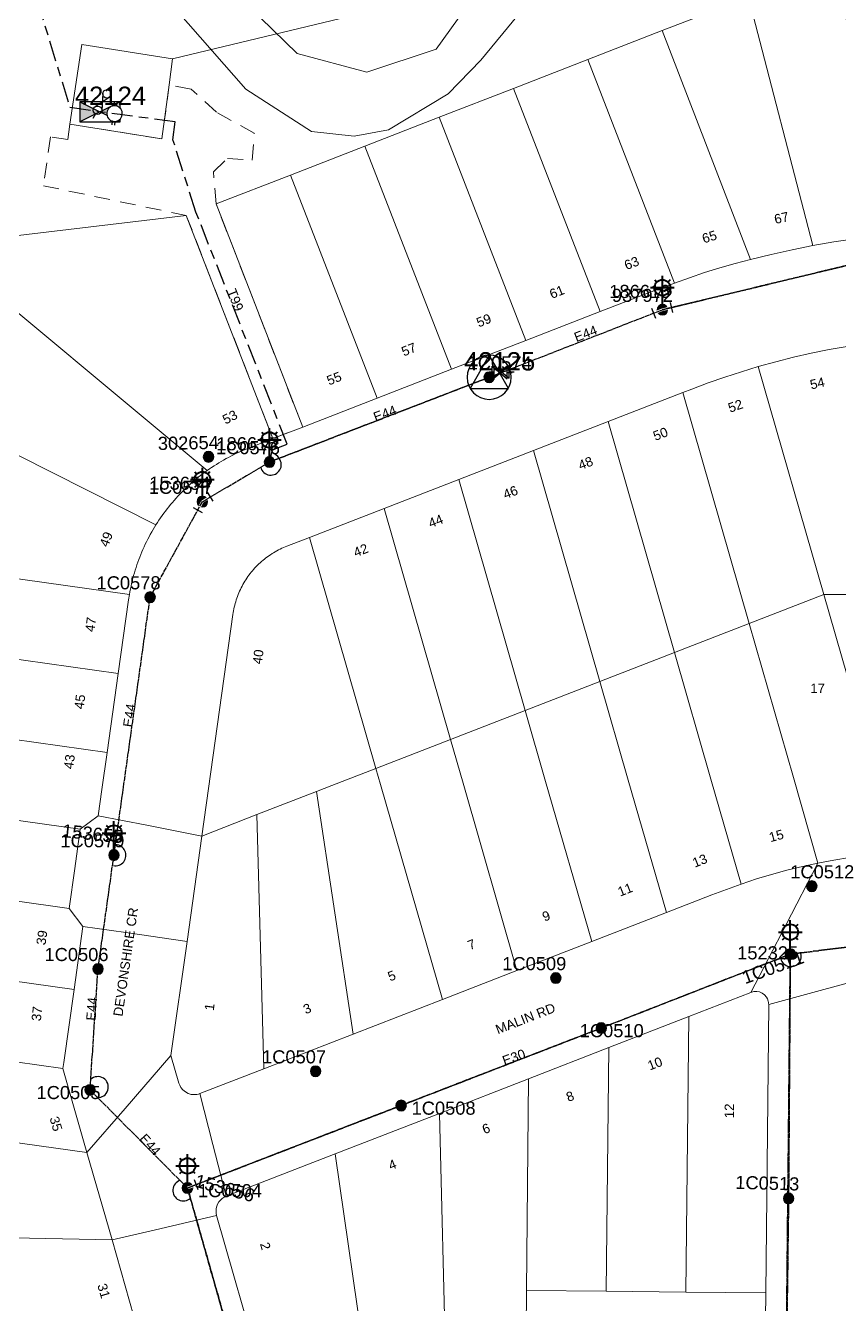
# Model space of a CAD drawing. Header units: metres. Extents: x 299834 to 302538, y 6172833 to 6174390.
# Drawn here: x 300462.5 to 300618, y 6173399.9 to 6173644.1 of the extents above; entities that cross this region are included whole.
import ezdxf
from ezdxf.enums import TextEntityAlignment as Align

# ---------------------------------------------------------------- set-up
doc = ezdxf.new("R2010")
doc.units = ezdxf.units.M
for name, pattern in [('Cable Exist OH', [1, 1, 0]), ('Cable Exist UG', [8.2, 4, -1.2, 1.8, -1.2]), ('Dash', [5, 3, -2])]:
    doc.linetypes.add(name, pattern=pattern)
doc.layers.get('0').update_dxf_attribs({"color": 6})
for name, color, linetype, lineweight in [('Cadastre Buildings_SP_EXT', 9, 'Continuous', 5), ('Cadastre Easements_SP_EXT', 9, 'Continuous', 5), ('Cadastre Land Parcels_SP_EXT', 9, 'Continuous', 5), ('Cadastre Roads_SP_EXT', 9, 'Continuous', 5)]:
    doc.layers.add(name, color=color, linetype=linetype, lineweight=lineweight)
for name, color, linetype in [('Equip_LV_EXT', 7, 'Continuous'), ('Equip_SP_SL_EXT', 7, 'Continuous'), ('Mains_HV_EXT', 7, 'Continuous'), ('Mains_LV_EXT', 7, 'Continuous'), ('Mains_SL_EXT', 7, 'Continuous'), ('Sub_SP_EXT', 7, 'Continuous'), ('Sub_SP_TR_HV_LV_EXT', 7, 'Continuous'), ('SupportsOH_SP_TR_HV_LV_SL_EXT', 7, 'Continuous')]:
    doc.layers.add(name, color=color, linetype=linetype)
doc.styles.add('iecARIAL', font='arial.ttf', dxfattribs={"height": 2})
doc.styles.add('POLE_LABEL', font='arial.ttf')
doc.styles.get("Standard").update_dxf_attribs({"font": 'arial.ttf'})

# ---------------------------------------------------------------- blocks, each defined once
blk = doc.blocks.new('SUB_POLE_EXT')
blk.add_wipeout([(0, 4.22), (0.42, 4.2), (0.83, 4.14), (1.21, 4.05), (1.62, 3.9), (1.99, 3.72), (2.35, 3.51), (2.68, 3.26), (2.99, 2.99), (3.28, 2.66), (3.52, 2.34), (3.76, 1.92), (3.9, 1.62), (4.04, 1.23), (4.18, 0.63), (4.22, 0), (4.18, -0.61), (4.06, -1.15), (3.9, -1.62), (3.58, -2.24), (3.22, -2.73), (2.97, -3.01), (2.68, -3.26), (2.36, -3.5), (2, -3.72), (1.64, -3.89), (1.25, -4.03), (0.82, -4.14), (0.42, -4.2), (0, -4.22), (-0.41, -4.2), (-0.8, -4.15), (-1.21, -4.05), (-1.62, -3.9), (-1.99, -3.73), (-2.35, -3.51), (-2.68, -3.26), (-2.96, -3.02), (-3.23, -2.72), (-3.51, -2.35), (-3.71, -2.01), (-3.91, -1.6), (-4.05, -1.21), (-4.16, -0.76), (-4.22, -0.14), (-4.21, 0.39), (-4.14, 0.83), (-4.03, 1.27), (-3.9, 1.63), (-3.71, 2.02), (-3.5, 2.37), (-3.28, 2.67), (-2.99, 2.99), (-2.68, 3.27), (-2.33, 3.52), (-1.98, 3.73), (-1.63, 3.9), (-1.2, 4.05), (-0.78, 4.15), (-0.4, 4.21)])
blk.add_line((2.16, 0.48), (2.16, 0.48, 0))
blk.add_lwpolyline([(-4.22, 0, 1), (4.22, 0, 1)], format="xyb", close=True)
blk.add_lwpolyline([(2.14, 0.52), (0, 4.22), (-3.66, -2.11), (3.66, -2.11)], close=True)
for tag, height, flags, p in [('ASSET_NUM', 3.5, 8, (2, 2)), ('STREET_CODE', 0.2, 9, (1.5, 0)), ('CONSTRUCTED_VOLTAGE', 0.2, 9, (1.5, -0.2)), ('OPERATING_VOLTAGE', 0.2, 9, (1.5, -0.6)), ('OPERATED_BY', 0.2, 9, (1.5, -0.8)), ('ORIENTATION', 0.2, 9, (1.5, -1.2)), ('OWNED_BY', 0.2, 9, (1.5, -1.4)), ('SECONDARY_VOLTAGE', 0.2, 9, (1.5, -1.6)), ('STATE', 0.2, 9, (1.5, -1.8)), ('SUBSTATION_TYPE', 0.2, 9, (1.5, -2)), ('NO_PHASES', 0.2, 9, (1.5, -0.4)), ('MAINTAINED_BY', 0.2, 9, (1.5, -1)), ('USAGE', 0.2, 9, (1.5, -2.2)), ('LEGEND', 0.2, 9, (1.5, -2.4)), ('STREETNAME', 0.2, 9, (1.5, -2.8)), ('SUBURB', 0.2, 9, (1.5, -3)), ('Z', 0.2, 1, (1.5, -3.4)), ('LOCATION', 0.2, 9, (1.5, -2.6)), ('NOTES', 0.2, 9, (1.5, -3.2))]:
    blk.add_attdef(tag, text='', height=height, dxfattribs=dict(flags=flags)).set_placement(p, align=Align.MIDDLE_LEFT)
blk = doc.blocks.new('SUB_PADMOUNT_EXT')
for points in [[(0, 0), (-3.84, 1.92), (-3.84, -1.92)], [(0, 0), (3.84, 1.92), (3.84, -1.92)]]:
    blk.add_hatch(color=256).paths.add_polyline_path(points)
for p, q in [((3.84, 1.92), (-3.84, -1.92)), ((-3.84, 1.92), (3.84, -1.92))]:
    blk.add_line(p, q)
blk.add_lwpolyline([(-3.84, -1.92), (3.84, -1.92), (3.84, 1.92), (-3.84, 1.92)], close=True)
for tag, height, flags, p in [('ASSET_NUM', 3.5, 8, (2, 2)), ('STREET_CODE', 0.2, 9, (1.5, 0)), ('CONSTRUCTED_VOLTAGE', 0.2, 9, (1.5, -0.2)), ('OPERATING_VOLTAGE', 0.2, 9, (1.5, -0.6)), ('ORIENTATION', 0.2, 9, (1.5, -0.8)), ('OWNED_BY', 0.2, 9, (1.5, -1)), ('OPERATED_BY', 0.2, 9, (1.5, -1.2)), ('SECONDARY_VOLTAGE', 0.2, 9, (1.5, -1.6)), ('STATE', 0.2, 9, (1.5, -1.8)), ('SUBSTATION_TYPE', 0.2, 9, (1.5, -2.2)), ('NO_PHASES', 0.2, 9, (1.5, -0.4)), ('MAINTAINED_BY', 0.2, 9, (1.5, -1.4)), ('PARENT', 0.2, 9, (1.5, -2)), ('USAGE', 0.2, 9, (1.5, -2.4)), ('STREETNAME', 0.2, 9, (1.5, -3)), ('SUBURB', 0.2, 9, (1.5, -3.2)), ('Z', 0.2, 1, (1.5, -3.6)), ('LEGEND', 0.2, 9, (1.5, -2.6)), ('LOCATION', 0.2, 9, (1.5, -2.8)), ('NOTES', 0.2, 9, (1.5, -3.4))]:
    blk.add_attdef(tag, text='', height=height, dxfattribs=dict(flags=flags)).set_placement(p, align=Align.MIDDLE_LEFT)
blk = doc.blocks.new('LV_OH_LINKS_DISTFUSE_EXT')
for p, q in [((0, 0), (0.96, 0)), ((3.84, 0), (4.8, 0))]:
    blk.add_line(p, q)
blk.add_lwpolyline([(3.84, -1.2), (3.84, 1.2), (0.96, -1.2), (0.96, 1.2)], close=True)
at = {"flags": 9}
for tag, p in [('ACTUAL_STATUS', (0, 0)), ('CONSTRUCTED_VOLTAGE', (0, -0.2)), ('OPERATING_VOLTAGE', (0, -0.6)), ('ORIENTATION', (0, -0.8)), ('OWNED_BY', (0, -1)), ('STATE', (0, -1.2)), ('SWITCH_TYPE', (0, -1.4)), ('NO_PHASES', (0, -0.4)), ('USAGE', (0, -1.6)), ('NOTES', (0, -1.8))]:
    blk.add_attdef(tag, text='', height=0.2, dxfattribs=at).set_placement(p, align=Align.MIDDLE_LEFT)
at = {"flags": 1}
blk.add_attdef('Z', (0, 0), '', height=0.2, dxfattribs=at)
blk = doc.blocks.new('SL_LANTERN_EXT')
at = {"lineweight": 40}
for p, q in [((-1.46, 5.68), (-1.06, 5.28)), ((0, 1.97), (0, 6.47)), ((1.46, 5.68), (1.06, 5.28)), ((-2.25, 4.22), (2.25, 4.22)), ((-1.46, 2.76), (-1.06, 3.16)), ((0, 0), (0, 2.72)), ((1.46, 2.76), (1.06, 3.16))]:
    blk.add_line(p, q, dxfattribs=at)
blk.add_circle((0, 4.22), 1.5, dxfattribs=at)
at = {"style": 'iecARIAL', "flags": 8}
blk.add_attdef('ASSET_NUM', (1.5, 1.5), '', height=2.5, dxfattribs=at)
for tag, p, height, flags in [('OPERATING_VOLTAGE', (0.98, -1.65), 0.2, 9), ('ORIENTATION', (0.98, -1.85), 0.2, 9), ('OWNED_BY', (0.98, -2.05), 0.2, 9), ('STATE', (0.98, -2.25), 0.2, 9), ('CONSTRUCTED_VOLTAGE', (0.98, -0.65), 0.2, 9), ('CONTROL_TYPE', (0.98, -0.85), 0.2, 9), ('LANTERN_PURPOSE', (0.98, -1.05), 0.2, 9), ('LANTERN_TYPE', (0.98, -1.25), 0.2, 9), ('NO_PHASES', (0.98, -1.45), 0.2, 9), ('USAGE', (0.98, -2.45), 0.2, 9), ('LNUMBER', (2.18, -3.25), 2.5, 8), ('CEXIST', (0.98, -2.65), 0.2, 9), ('CNEW', (0.98, -2.85), 0.2, 9), ('CNUMBER', (0.98, -3.05), 0.2, 9), ('CREMOVE', (0.98, -3.25), 0.2, 9), ('CREPLACE', (0.98, -3.45), 0.2, 9), ('LKINGHEIGHT', (0.98, -3.65), 0.2, 9), ('LBRACKET', (0.98, -3.85), 0.2, 9), ('LBRACKETVOCAB', (0.98, -4.05), 0.2, 9), ('LCATEGORY', (0.98, -4.25), 0.2, 9), ('LCHARGE1', (0.98, -4.45), 0.2, 9), ('LCHARGE1PERCENT', (0.98, -4.65), 0.2, 9), ('LCHARGE2', (0.98, -4.85), 0.2, 9), ('LCHARGE2PERCENT', (0.98, -5.05), 0.2, 9), ('LCHARGE3', (0.98, -5.25), 0.2, 9), ('LCHARGE3PERCENT', (0.98, -5.45), 0.2, 9), ('LEXIST', (0.98, -5.65), 0.2, 9), ('LLAMP', (0.98, -5.85), 0.2, 9), ('LLAMPVOCAB', (0.98, -6.05), 0.2, 9), ('LMAST', (0.98, -6.25), 0.2, 9), ('LMASTVOCAB', (0.98, -6.45), 0.2, 9), ('LNEW', (0.98, -6.65), 0.2, 9), ('LANTNUMBER', (0.98, -6.85), 0.2, 9), ('LOUTREACH', (0.98, -7.25), 0.2, 9), ('LOUTREACHVOCAB', (0.98, -7.45), 0.2, 9), ('STREETNAME', (0.98, -9.25), 0.2, 9), ('SUBURB', (0.98, -9.45), 0.2, 1), ('LRATECODE', (0.98, -7.65), 0.2, 9), ('LREMOVE', (0.98, -7.85), 0.2, 9), ('LREPLACE', (0.98, -8.05), 0.2, 9), ('LTYPE', (0.98, -8.25), 0.2, 9), ('LTYPEVOCAB', (0.98, -8.45), 0.2, 9), ('LEGEND', (0.98, -8.65), 0.2, 9), ('LOCATION', (0.98, -8.85), 0.2, 9), ('NOTES', (0.98, -9.05), 0.2, 9)]:
    blk.add_attdef(tag, p, '', height=height, dxfattribs=dict(flags=flags))
blk = doc.blocks.new('POLE_EXT')
blk.add_hatch(color=256).paths.add_polyline_path([(-1, 0, 1), (1, 0, 1)])
blk.add_lwpolyline([(-1, 0, 1), (1, 0, 1)], format="xyb", close=True)
for tag, height, flags, p in [('pNumber', 2.5, 8, (-17.84, 2.07)), ('OWNED_BY', 0.2, 9, (1.35, -0.4)), ('SPECIAL_USE', 0.2, 9, (1.35, -0.8)), ('STATE', 0.2, 9, (1.35, -1)), ('cLV', 0.2, 9, (1.35, -1.4)), ('hDepth', 0.2, 9, (1.35, -1.6)), ('hDia', 0.2, 9, (1.35, -1.8)), ('cHV', 0.2, 9, (1.35, -2)), ('PARENT', 0.2, 9, (1.35, -0.6)), ('USAGE', 0.2, 9, (1.35, -1.2)), ('LBRACKET', 0.2, 9, (1.35, -2.2)), ('LExisting', 0.2, 9, (1.35, -2.4)), ('cLinedev', 0.2, 9, (1.35, -3.4)), ('pExisting', 0.2, 9, (1.35, -3.8)), ('pFooting', 0.2, 9, (1.35, -4.4)), ('pNew', 0.2, 9, (1.35, -4.6)), ('LANTNUMBER', 0.2, 9, (1.35, -2.6)), ('LOther', 0.2, 9, (1.35, -2.8)), ('LRemove', 0.2, 9, (1.35, -3)), ('LEGEND', 0.2, 9, (1.35, -3.2)), ('LOCATION', 0.2, 9, (1.35, -3.6)), ('PFNUMBER', 0.2, 9, (1.35, -4)), ('NEWPFNUMBER', 0.2, 9, (1.35, -4.2)), ('pRelocate', 0.2, 9, (1.35, -5)), ('pRemove', 0.2, 9, (1.35, -5.2)), ('pReplace', 0.2, 9, (1.35, -5.4)), ('pStay', 0.2, 9, (1.35, -5.6)), ('pType', 0.2, 9, (1.35, -5.8)), ('cspan', 0.2, 9, (1.35, -6)), ('STREETNAME', 0.2, 9, (1.35, -6.2)), ('SUBURB', 0.2, 9, (1.35, -6.4)), ('OPERATED_BY', 0.2, 9, (1.36, -7.01)), ('NOTES', 0.2, 9, (1.35, -6.6)), ('MAINTAINED_BY', 0.2, 9, (1.36, -6.81))]:
    blk.add_attdef(tag, text='', height=height, dxfattribs=dict(flags=flags)).set_placement(p, align=Align.MIDDLE_LEFT)
at = {"style": 'POLE_LABEL'}
for tag, height, flags, p in [('ASSET_NUM', 2.5, 8, (2, 2)), ('STRUCTURE_PLANT_NUMBER', 0.2, 9, (1.35, 0.03)), ('STREET_CODE', 0.2, 9, (1.35, -0.2))]:
    blk.add_attdef(tag, text='', height=height, dxfattribs=dict(at, flags=flags)).set_placement(p, align=Align.MIDDLE_LEFT)
at = {"flags": 1}
blk.add_attdef('Z', (1.35, -7.33), '', height=0.2, dxfattribs=at)
blk = doc.blocks.new('LV_UG_LINKS_OPEN_EXT')
for p, q in [((-0.25, 1.47), (-0.25, 2.22)), ((0.25, 1.47), (0.25, 2.22)), ((-0.25, -1.47), (-0.25, -2.22)), ((0.25, -1.47), (0.25, -2.22))]:
    blk.add_line(p, q)
at = {"flags": 9}
for tag, p in [('ACTUAL_STATUS', (0, 0)), ('CONSTRUCTED_VOLTAGE', (0, -0.2)), ('OPERATING_VOLTAGE', (0, -0.6)), ('ORIENTATION', (0, -0.8)), ('STATE', (0, -1)), ('SWITCH_TYPE', (0, -1.2)), ('NO_PHASES', (0, -0.4)), ('USAGE', (0, -1.4)), ('NOTES', (0, -1.6))]:
    blk.add_attdef(tag, text='', height=0.2, dxfattribs=at).set_placement(p, align=Align.MIDDLE_LEFT)
at = {"flags": 1}
blk.add_attdef('Z', (0, 0), '', height=0.2, dxfattribs=at)
blk.add_wipeout([(-0.25, 1.47), (-0.43, 1.43), (-0.61, 1.36), (-0.77, 1.28), (-0.93, 1.17), (-1.07, 1.05), (-1.19, 0.9), (-1.29, 0.75), (-1.38, 0.58), (-1.44, 0.4), (-1.48, 0.22), (-1.49, 0.03), (-1.49, -0.16), (-1.45, -0.34), (-1.4, -0.52), (-1.32, -0.69), (-1.23, -0.85), (-1.11, -1), (-0.98, -1.13), (-0.83, -1.24), (-0.66, -1.34), (-0.49, -1.41), (-0.31, -1.46), (-0.13, -1.49), (0.06, -1.49), (0.25, -1.47), (0.43, -1.43), (0.61, -1.36), (0.77, -1.28), (0.93, -1.17), (1.07, -1.05), (1.19, -0.9), (1.29, -0.75), (1.38, -0.58), (1.44, -0.4), (1.48, -0.22), (1.49, -0.03), (1.49, 0.16), (1.45, 0.34), (1.4, 0.52), (1.32, 0.69), (1.23, 0.85), (1.11, 1), (0.98, 1.13), (0.83, 1.24), (0.66, 1.34), (0.49, 1.41), (0.31, 1.46), (0.13, 1.49), (-0.06, 1.49)])
blk.add_lwpolyline([(0, -1.49, 1), (0, 1.49, 1)], format="xyb", close=True)
blk = doc.blocks.new('LV_UG_DFUSE_CLOSED_EXT')
for points in [[(1, 0), (0, 0)], [(5.04, 0.73), (2.16, -0.72)], [(5.05, -0.71), (2.16, 0.72)], [(6.2, 0.01), (7.2, 0.01)]]:
    blk.add_lwpolyline(points)
for centre in [(1.8, 0), (5.4, 0.01)]:
    blk.add_circle(centre, 0.8)
at = {"flags": 9}
for tag, p in [('ACTUAL_STATUS', (0, 0)), ('CONSTRUCTED_VOLTAGE', (0, -0.2)), ('OPERATING_VOLTAGE', (0, -0.6)), ('ORIENTATION', (0, -0.8)), ('STATE', (0, -1)), ('SWITCH_TYPE', (0, -1.2)), ('NO_PHASES', (0, -0.4)), ('USAGE', (0, -1.4)), ('NOTES', (0, -1.6))]:
    blk.add_attdef(tag, text='', height=0.2, dxfattribs=at).set_placement(p, align=Align.MIDDLE_LEFT)
at = {"flags": 1}
blk.add_attdef('Z', (0, 0), '', height=0.2, dxfattribs=at)
blk = doc.blocks.new('End Shackle_EXT')
at = {"flags": 9}
blk.add_attdef('NOTES', text='', height=0.2, dxfattribs=at).set_placement((0, -1.6), align=Align.MIDDLE_LEFT)
blk.add_wipeout([(0, 0.25), (1.81, 0.25), (1.82, -0.25), (0, -0.25)])
blk.add_line((1.81, -1), (1.81, 1))
at = {"flags": 1}
blk.add_attdef('Z', (0, 0), '', height=0.2, dxfattribs=at)
at = {"flags": 9}
for tag, p in [('CONNECTOR_TYPE', (0, 0)), ('CONSTRUCTED_VOLTAGE', (0, -0.2)), ('OPERATING_VOLTAGE', (0, -0.6)), ('ORIENTATION', (0, -0.8)), ('OWNED_BY', (0, -1)), ('STATE', (0, -1.2)), ('NO_PHASES', (0, -0.4)), ('USAGE', (0, -1.4))]:
    blk.add_attdef(tag, text='', height=0.2, dxfattribs=at).set_placement(p, align=Align.MIDDLE_LEFT)

msp = doc.modelspace()

# ---------------------------------------------------------------- linework, layer by layer
at = {"layer": 'Cadastre Buildings_SP_EXT', "linetype": 'Continuous'}
msp.add_lwpolyline([(300441.24, 6173571.99), (300487.39, 6173548.75), (300487.67, 6173549.2), (300487.67, 6173549.2), (300487.96, 6173549.64), (300488.26, 6173550.08), (300488.57, 6173550.52), (300488.88, 6173550.95), (300489.19, 6173551.37), (300489.52, 6173551.8), (300489.84, 6173552.21), (300490.18, 6173552.62), (300490.52, 6173553.03), (300490.87, 6173553.43), (300491.22, 6173553.83), (300491.58, 6173554.22), (300491.94, 6173554.6), (300492.31, 6173554.99), (300492.69, 6173555.36), (300493.07, 6173555.73), (300493.45, 6173556.1), (300493.84, 6173556.45), (300494.24, 6173556.81), (300494.64, 6173557.15), (300495.05, 6173557.5), (300495.46, 6173557.83), (300495.87, 6173558.16), (300496.3, 6173558.48), (300496.72, 6173558.8), (300497.15, 6173559.11), (300445.48, 6173602.17)], dxfattribs=at)
msp.add_lwpolyline([(300474.21, 6173428.86), (300422.19, 6173436.17), (300418.83, 6173413.41), (300478.99, 6173412.23), (300474.21, 6173428.86)], close=True, dxfattribs=at)
at = {"layer": 'Cadastre Land Parcels_SP_EXT', "linetype": 'Continuous'}
for points in [[(300648.67, 6173675.74), (300490.57, 6173637.77), (300489.91, 6173632.77), (300488.54, 6173622.47), (300470.96, 6173625.29), (300473.23, 6173640.5), (300490.57, 6173637.77), (300648.67, 6173675.74)], [(300648.67, 6173675.74), (300490.57, 6173637.77), (300489.91, 6173632.77), (300488.54, 6173622.47), (300470.96, 6173625.29), (300473.23, 6173640.5), (300490.57, 6173637.77), (300648.67, 6173675.74)], [(300502.67, 6173650.23), (300514.39, 6173638.77), (300527.65, 6173635.23), (300540.95, 6173639.59), (300549.42, 6173651.44)], [(300502.67, 6173650.23), (300514.39, 6173638.77), (300527.65, 6173635.23), (300540.95, 6173639.59), (300549.42, 6173651.44)], [(300559.65, 6173649.9), (300549.48, 6173637.51), (300543.19, 6173631.09), (300531.82, 6173624.17), (300525.24, 6173622.95), (300517.11, 6173623.9), (300504.56, 6173631.97), (300489.43, 6173649.3)], [(300559.65, 6173649.9), (300549.48, 6173637.51), (300543.19, 6173631.09), (300531.82, 6173624.17), (300525.24, 6173622.95), (300517.11, 6173623.9), (300504.56, 6173631.97), (300489.43, 6173649.3)], [(300437, 6173541.82), (300482.32, 6173535.45), (300482.41, 6173535.97), (300482.41, 6173535.97), (300482.51, 6173536.5), (300482.62, 6173537.02), (300482.73, 6173537.53), (300482.86, 6173538.05), (300482.99, 6173538.56), (300483.12, 6173539.08), (300483.27, 6173539.59), (300483.42, 6173540.09), (300483.58, 6173540.6), (300483.75, 6173541.1), (300483.92, 6173541.6), (300484.1, 6173542.1), (300484.29, 6173542.6), (300484.49, 6173543.09), (300484.69, 6173543.58), (300484.9, 6173544.07), (300485.12, 6173544.55), (300485.34, 6173545.03), (300485.58, 6173545.51), (300485.81, 6173545.99), (300486.06, 6173546.46), (300486.31, 6173546.92), (300486.57, 6173547.39), (300486.84, 6173547.85), (300487.11, 6173548.3), (300487.39, 6173548.75), (300441.24, 6173571.99)]]:
    msp.add_lwpolyline(points, dxfattribs=at)
for points in [[(300616.91, 6173602.79), (300620.94, 6173603.39), (300624.96, 6173603.9), (300618.5, 6173651.12), (300600.59, 6173649.52), (300612.91, 6173602.09), (300616.91, 6173602.79)], [(300604.96, 6173600.39), (300608.92, 6173601.28), (300612.91, 6173602.09), (300600.59, 6173649.52), (300584.11, 6173643.13), (300601.01, 6173599.42), (300604.96, 6173600.39)], [(300589.3, 6173595.95), (300592.2, 6173596.92), (300595.12, 6173597.82), (300598.06, 6173598.65), (300601.01, 6173599.42), (300584.11, 6173643.13), (300569.91, 6173637.61), (300586.44, 6173594.92), (300589.3, 6173595.95)], [(300489.91, 6173632.77), (300490.57, 6173637.77), (300473.23, 6173640.5), (300470.96, 6173625.29), (300488.54, 6173622.47), (300489.91, 6173632.77)], [(300581.99, 6173593.27), (300586.44, 6173594.92), (300569.91, 6173637.61), (300555.7, 6173632.09), (300572.26, 6173589.48), (300581.99, 6173593.27)], [(300572.26, 6173589.48), (300555.7, 6173632.09), (300541.49, 6173626.58), (300558.05, 6173583.97), (300572.26, 6173589.48)], [(300543.84, 6173578.45), (300527.29, 6173621.06), (300513.08, 6173615.55), (300529.63, 6173572.93), (300543.84, 6173578.45)], [(300529.63, 6173572.93), (300513.08, 6173615.55), (300498.88, 6173610.03), (300515.43, 6173567.42), (300529.63, 6173572.93)], [(300497.59, 6173559.42), (300498.03, 6173559.72), (300498.48, 6173560.01), (300498.93, 6173560.3), (300499.38, 6173560.58), (300499.84, 6173560.86), (300500.31, 6173561.13), (300500.77, 6173561.39), (300501.24, 6173561.64), (300501.72, 6173561.89), (300502.2, 6173562.13), (300502.68, 6173562.36), (300503.16, 6173562.59), (300503.65, 6173562.8), (300504.14, 6173563.02), (300504.64, 6173563.22), (300505.13, 6173563.42), (300509.74, 6173565.21), (300493.19, 6173607.83), (300445.48, 6173602.17), (300497.15, 6173559.11), (300497.59, 6173559.42)], [(300619.45, 6173582.84), (300616.01, 6173582.22), (300612.6, 6173581.53), (300609.19, 6173580.76), (300605.82, 6173579.9), (300602.47, 6173578.98), (300614.98, 6173535.47), (300627.17, 6173535.46), (300619.45, 6173582.84)], [(300614.98, 6173535.47), (300602.47, 6173578.98), (300599.26, 6173578), (300596.08, 6173576.96), (300592.92, 6173575.85), (300589.79, 6173574.67), (300588.03, 6173574.04), (300600.72, 6173529.93), (300614.98, 6173535.47)], [(300600.72, 6173529.93), (300588.03, 6173574.04), (300573.77, 6173568.5), (300586.45, 6173524.39), (300600.72, 6173529.93)], [(300586.45, 6173524.39), (300573.77, 6173568.5), (300559.5, 6173562.96), (300572.19, 6173518.85), (300586.45, 6173524.39)], [(300572.19, 6173518.85), (300559.5, 6173562.96), (300545.23, 6173557.42), (300557.92, 6173513.32), (300572.19, 6173518.85)], [(300557.92, 6173513.32), (300545.23, 6173557.42), (300530.97, 6173551.88), (300543.66, 6173507.78), (300557.92, 6173513.32)], [(300543.66, 6173507.78), (300530.97, 6173551.88), (300516.7, 6173546.34), (300529.39, 6173502.24), (300543.66, 6173507.78)], [(300506.67, 6173493.41), (300518.03, 6173497.82), (300520.98, 6173498.97), (300529.39, 6173502.24), (300516.7, 6173546.34), (300512.42, 6173544.68), (300512.09, 6173544.55), (300511.77, 6173544.41), (300511.44, 6173544.27), (300511.12, 6173544.11), (300510.8, 6173543.95), (300510.49, 6173543.79), (300510.17, 6173543.61), (300509.87, 6173543.43), (300509.56, 6173543.25), (300509.27, 6173543.05), (300508.97, 6173542.85), (300508.68, 6173542.65), (300508.39, 6173542.43), (300508.11, 6173542.21), (300507.84, 6173541.99), (300507.57, 6173541.76), (300507.3, 6173541.52), (300507.04, 6173541.28), (300506.78, 6173541.03), (300506.53, 6173540.78), (300506.29, 6173540.52), (300506.05, 6173540.25), (300505.82, 6173539.98), (300505.59, 6173539.71), (300505.37, 6173539.43), (300505.15, 6173539.15), (300504.94, 6173538.86), (300504.74, 6173538.56), (300504.54, 6173538.27), (300504.35, 6173537.97), (300504.17, 6173537.66), (300504, 6173537.35), (300503.83, 6173537.04), (300503.66, 6173536.72), (300503.51, 6173536.4), (300503.36, 6173536.08), (300503.22, 6173535.75), (300503.08, 6173535.42), (300502.95, 6173535.09), (300502.83, 6173534.75), (300502.72, 6173534.41), (300502.62, 6173534.07), (300502.52, 6173533.73), (300502.43, 6173533.39), (300502.34, 6173533.04), (300502.27, 6173532.69), (300502.2, 6173532.34), (300502.14, 6173531.99), (300502.09, 6173531.64), (300496.15, 6173489.32), (300506.67, 6173493.41)], [(300482.15, 6173534.4), (300482.2, 6173534.75), (300482.26, 6173535.1), (300482.32, 6173535.45), (300437, 6173541.82), (300434.88, 6173526.72), (300480.18, 6173520.36), (300482.15, 6173534.4)], [(300616.88, 6173484.72), (300619.92, 6173485.23), (300622.97, 6173485.67), (300626.03, 6173486.06), (300629.11, 6173486.36), (300624.97, 6173500.73), (300614.98, 6173535.47), (300600.72, 6173529.93), (300609.17, 6173500.48), (300613.86, 6173484.14), (300616.88, 6173484.72)], [(300638.06, 6173501), (300630.22, 6173535.46), (300627.17, 6173535.46), (300614.98, 6173535.47), (300624.97, 6173500.73), (300629.11, 6173486.36), (300633.16, 6173486.6), (300637.22, 6173486.74), (300641.29, 6173486.8), (300638.06, 6173501)], [(300602.1, 6173481.12), (300605.01, 6173481.99), (300607.94, 6173482.79), (300610.89, 6173483.5), (300613.86, 6173484.14), (300609.17, 6173500.48), (300600.72, 6173529.93), (300586.45, 6173524.39), (300593.43, 6173500.17), (300599.2, 6173480.15), (300602.1, 6173481.12)], [(300480.18, 6173520.36), (300434.88, 6173526.72), (300432.76, 6173511.63), (300478.06, 6173505.27), (300480.18, 6173520.36)], [(300593.6, 6173478.11), (300599.2, 6173480.15), (300593.43, 6173500.17), (300586.45, 6173524.39), (300572.19, 6173518.85), (300577.63, 6173499.99), (300584.91, 6173474.74), (300593.6, 6173478.11)], [(300584.91, 6173474.74), (300577.63, 6173499.99), (300572.19, 6173518.85), (300557.92, 6173513.32), (300561.84, 6173499.71), (300570.64, 6173469.2), (300584.91, 6173474.74)], [(300476.36, 6173493.19), (300477.07, 6173498.23), (300478.06, 6173505.27), (300432.76, 6173511.63), (300430.76, 6173497.35), (300430.64, 6173496.54), (300472.92, 6173490.6), (300476.36, 6173493.19)], [(300570.64, 6173469.2), (300561.84, 6173499.71), (300557.92, 6173513.32), (300543.66, 6173507.78), (300546.06, 6173499.44), (300556.37, 6173463.66), (300570.64, 6173469.2)], [(300556.37, 6173463.66), (300546.06, 6173499.44), (300543.66, 6173507.78), (300529.39, 6173502.24), (300530.29, 6173499.15), (300542.11, 6173458.12), (300556.37, 6173463.66)], [(300542.11, 6173458.12), (300530.29, 6173499.15), (300529.39, 6173502.24), (300520.98, 6173498.97), (300518.03, 6173497.82), (300525.05, 6173451.5), (300542.11, 6173458.12)], [(300525.05, 6173451.5), (300518.03, 6173497.82), (300506.67, 6173493.41), (300508, 6173444.88), (300525.05, 6173451.5)], [(300494.9, 6173439.94), (300495.21, 6173439.98), (300495.51, 6173440.04), (300495.8, 6173440.14), (300508, 6173444.88), (300506.67, 6173493.41), (300496.15, 6173489.32), (300493.32, 6173469.19), (300490.26, 6173447.39), (300491.76, 6173442.14), (300491.92, 6173441.71), (300492.15, 6173441.31), (300492.53, 6173440.83), (300493.01, 6173440.44), (300493.55, 6173440.15), (300494.14, 6173439.98), (300494.59, 6173439.93), (300494.9, 6173439.94)], [(300473.43, 6173472.06), (300470.83, 6173475.5), (300428.55, 6173481.44), (300426.43, 6173466.35), (300471.73, 6173459.99), (300473.43, 6173472.06)], [(300469.77, 6173446.04), (300471.73, 6173459.99), (300426.43, 6173466.35), (300424.31, 6173451.26), (300469.61, 6173444.9), (300469.77, 6173446.04)], [(300604.46, 6173457.12), (300604.45, 6173457.4), (300604.44, 6173457.54), (300604.38, 6173457.81), (300604.24, 6173458.2), (300604.04, 6173458.57), (300603.67, 6173458.99), (300603.23, 6173459.32), (300602.72, 6173459.54), (300602.17, 6173459.64), (300601.61, 6173459.61), (300601.08, 6173459.46), (300589.2, 6173454.85), (300588.66, 6173402.23), (300603.9, 6173402.08), (300604.46, 6173457.12)], [(300589.2, 6173454.85), (300573.9, 6173448.91), (300573.42, 6173402.38), (300588.66, 6173402.23), (300589.2, 6173454.85)], [(300469.61, 6173444.9), (300424.31, 6173451.26), (300422.19, 6173436.17), (300474.21, 6173428.86), (300469.61, 6173444.9)], [(300573.9, 6173448.91), (300558.59, 6173442.96), (300558.19, 6173402.53), (300573.42, 6173402.38), (300573.9, 6173448.91)], [(300558.19, 6173402.53), (300558.59, 6173442.96), (300541.54, 6173436.34), (300542.79, 6173387.45), (300558.03, 6173387.29), (300558.19, 6173402.53)], [(300541.54, 6173436.34), (300521.65, 6173428.62), (300527.55, 6173387.6), (300542.79, 6173387.45), (300541.54, 6173436.34)], [(300521.65, 6173428.62), (300500.8, 6173420.53), (300500.39, 6173420.33), (300500.02, 6173420.08), (300499.69, 6173419.78), (300499.4, 6173419.43), (300499.17, 6173419.04), (300499, 6173418.62), (300498.9, 6173418.18), (300498.86, 6173417.73), (300498.88, 6173417.29), (300498.97, 6173416.84), (300507.31, 6173387.8), (300527.55, 6173387.6), (300521.65, 6173428.62)], [(300483.19, 6173397.58), (300478.99, 6173412.23), (300418.83, 6173413.41), (300415.42, 6173390.35), (300415.25, 6173389.19), (300483.19, 6173397.58)], [(300603.9, 6173402.08), (300588.66, 6173402.23), (300573.42, 6173402.38), (300558.19, 6173402.53), (300558.03, 6173387.29), (300603.75, 6173386.84), (300603.9, 6173402.08)]]:
    msp.add_lwpolyline(points, close=True, dxfattribs=at)
at = {"layer": 'Cadastre Roads_SP_EXT', "linetype": 'Continuous'}
for points in [[(300471.89, 6173483.11), (300472.92, 6173490.6), (300430.64, 6173496.54), (300425.58, 6173497.25), (300417.03, 6173498.45), (300379.33, 6173503.75), (300378.49, 6173497.81), (300378.27, 6173496.23), (300377.21, 6173488.66), (300428.55, 6173481.44), (300470.83, 6173475.5), (300471.89, 6173483.11)], [(300521.65, 6173428.62), (300541.54, 6173436.34), (300558.59, 6173442.96), (300573.9, 6173448.91), (300589.2, 6173454.85), (300601.08, 6173459.46), (300607.78, 6173472.4), (300613.86, 6173484.14), (300610.89, 6173483.5), (300607.94, 6173482.79), (300605.01, 6173481.99), (300602.1, 6173481.12), (300599.2, 6173480.15), (300593.6, 6173478.11), (300584.91, 6173474.74), (300570.64, 6173469.2), (300556.37, 6173463.66), (300542.11, 6173458.12), (300525.05, 6173451.5), (300508, 6173444.88), (300495.8, 6173440.14), (300498.27, 6173430.43), (300500.8, 6173420.53), (300521.65, 6173428.62)], [(300481.51, 6173437.28), (300490.26, 6173447.39), (300493.32, 6173469.19), (300481.65, 6173470.88), (300473.43, 6173472.06), (300471.73, 6173459.99), (300469.77, 6173446.04), (300469.61, 6173444.9), (300474.21, 6173428.86), (300481.51, 6173437.28)]]:
    msp.add_lwpolyline(points, close=True, dxfattribs=at)
for points in [[(300624.64, 6173462.63), (300612.87, 6173459.42), (300604.46, 6173457.12), (300603.9, 6173402.08), (300603.75, 6173386.84), (300603.6, 6173371.6), (300603.44, 6173356.36), (300603.29, 6173341.12), (300603.13, 6173325.88), (300602.98, 6173310.64), (300602.83, 6173295.4), (300602.67, 6173280.16), (300602.52, 6173264.92), (300602.37, 6173249.68), (300602.21, 6173234.44), (300602.06, 6173219.2), (300601.9, 6173203.96), (300601.75, 6173188.72), (300601.6, 6173173.49), (300601.44, 6173158.25), (300601.34, 6173148.03), (300610.25, 6173155.4), (300610.25, 6173155.4), (300621.59, 6173164.78)], [(300511.08, 6173265.83), (300511.23, 6173281.07), (300511.38, 6173296.31), (300511.54, 6173311.55), (300511.69, 6173326.79), (300511.85, 6173342.03), (300512, 6173357.27), (300512.14, 6173370.99), (300511.7, 6173372.52), (300507.31, 6173387.8), (300498.97, 6173416.84), (300487.27, 6173414.14), (300478.99, 6173412.23), (300483.19, 6173397.58), (300487.4, 6173382.94), (300491.6, 6173368.29), (300491.45, 6173353.05), (300491.29, 6173337.66), (300491.14, 6173322.27), (300490.98, 6173307.18), (300490.83, 6173292.08), (300490.68, 6173276.99), (300490.53, 6173261.89)]]:
    msp.add_lwpolyline(points, dxfattribs=at)
at = {"layer": 'Mains_LV_EXT', "linetype": 'Continuous'}
for points in [[(300507.4, 6173559.72, 1.216217), (300510.92, 6173561.46)], [(300510.92, 6173561.46, 0.190932), (300509.5, 6173562.51)], [(300479.26, 6173483.68, 1.083662), (300479.72, 6173487.64)], [(300606.7, 6173466.18, 1.151253), (300610.54, 6173467.15)], [(300476.16, 6173439.37, 1.526036), (300474.9, 6173442.82)], [(300492.03, 6173423.55, 1.268653), (300493.97, 6173420.18)]]:
    msp.add_lwpolyline(points, format="xyb", dxfattribs=at)
at = {"layer": 'Mains_LV_EXT', "linetype": 'Cable Exist OH'}
for points in [[(300479.36, 6173485.67), (300486.27, 6173534.93)], [(300476.32, 6173463.94), (300479.36, 6173485.67)], [(300640.13, 6173470.68), (300608.59, 6173466.76)], [(300608.59, 6173466.76), (300572.47, 6173452.65)], [(300608.59, 6173466.76), (300608.26, 6173420.11)], [(300474.8, 6173440.83), (300476.32, 6173463.94)], [(300572.47, 6173452.65), (300534.23, 6173437.85)], [(300608.26, 6173420.11), (300607.68, 6173375.43)]]:
    msp.add_lwpolyline(points, dxfattribs=at)
at = {"layer": 'Mains_SL_EXT', "linetype": 'Cable Exist OH'}
for points in [[(300608.59, 6173466.76), (300640.13, 6173470.68)], [(300607.68, 6173375.43), (300608.59, 6173466.76)]]:
    msp.add_lwpolyline(points, dxfattribs=at)

# ---------------------------------------------------------------- block references
at = {"layer": 'Equip_SP_SL_EXT'}
ref = msp.add_blockref('SL_LANTERN_EXT', (300584.15, 6173589.83), dxfattribs=at)
ref.add_attrib('ASSET_NUM', '186616', dxfattribs={"layer": '0', "height": 2.5, "style": 'iecARIAL'}).set_placement((300585.65, 6173591.33), align=Align.BOTTOM_RIGHT)
ref = msp.add_blockref('SL_LANTERN_EXT', (300509.08, 6173560.74), dxfattribs=at)
ref.add_attrib('ASSET_NUM', '186615', dxfattribs={"layer": '0', "height": 2.5, "style": 'iecARIAL'}).set_placement((300510.58, 6173562.24), align=Align.BOTTOM_RIGHT)
ref = msp.add_blockref('SL_LANTERN_EXT', (300496.25, 6173553.17), dxfattribs=at)
ref.add_attrib('ASSET_NUM', '153654', dxfattribs={"layer": '0', "height": 2.5, "rotation": 359.7211, "style": 'iecARIAL'}).set_placement((300497.75, 6173554.67), align=Align.BOTTOM_RIGHT)
ref = msp.add_blockref('SL_LANTERN_EXT', (300479.36, 6173485.67), dxfattribs=at)
ref.add_attrib('ASSET_NUM', '153655', dxfattribs={"layer": '0', "height": 2.5, "rotation": 353.991, "style": 'iecARIAL'}).set_placement((300480.86, 6173487.17), align=Align.BOTTOM_RIGHT)
ref = msp.add_blockref('SL_LANTERN_EXT', (300608.59, 6173466.76), dxfattribs=at)
ref.add_attrib('ASSET_NUM', '152325', dxfattribs={"layer": '0', "height": 2.5, "style": 'iecARIAL'}).set_placement((300610.09, 6173468.26), align=Align.TOP_RIGHT)
ref = msp.add_blockref('SL_LANTERN_EXT', (300493.41, 6173422.1), dxfattribs=at)
ref.add_attrib('ASSET_NUM', '153656', dxfattribs={"layer": '0', "height": 2.5, "rotation": 344.994, "style": 'iecARIAL'}).set_placement((300494.91, 6173423.6), align=Align.MIDDLE_LEFT)
at = {"layer": 'Sub_SP_EXT'}
ref = msp.add_blockref('SUB_PADMOUNT_EXT', (300476.7, 6173627.64), dxfattribs=at)
ref.add_attrib('ASSET_NUM', '42124', dxfattribs={"layer": '0', "height": 3.5}).set_placement((300478.7, 6173627.89), align=Align.BOTTOM_CENTER)
at = {"layer": 'Sub_SP_TR_HV_LV_EXT'}
ref = msp.add_blockref('SUB_POLE_EXT', (300551.06, 6173576.93), dxfattribs=at)
ref.add_attrib('ASSET_NUM', '42125', dxfattribs={"layer": '0', "height": 3.5}).set_placement((300553.06, 6173577.18), align=Align.BOTTOM_CENTER)
at = {"layer": 'SupportsOH_SP_TR_HV_LV_SL_EXT'}
ref = msp.add_blockref('POLE_EXT', (300584.15, 6173589.83), dxfattribs=at)
ref.add_attrib('ASSET_NUM', '937972', dxfattribs={"layer": '0', "height": 2.5, "style": 'POLE_LABEL'}).set_placement((300586.15, 6173590.58), align=Align.BOTTOM_RIGHT)
ref = msp.add_blockref('POLE_EXT', (300497.43, 6173561.75), dxfattribs=at)
ref.add_attrib('ASSET_NUM', '302654', dxfattribs={"layer": '0', "height": 2.5, "rotation": 1, "style": 'POLE_LABEL'}).set_placement((300499.43, 6173562.5), align=Align.BOTTOM_RIGHT)
ref = msp.add_blockref('POLE_EXT', (300509.08, 6173560.74), dxfattribs=at)
ref.add_attrib('ASSET_NUM', '1C0576', dxfattribs={"layer": '0', "height": 2.5, "style": 'POLE_LABEL'}).set_placement((300511.08, 6173561.49), align=Align.BOTTOM_RIGHT)
ref = msp.add_blockref('POLE_EXT', (300496.25, 6173553.17), dxfattribs=at)
ref.add_attrib('ASSET_NUM', '1C0577', dxfattribs={"layer": '0', "height": 2.5, "style": 'POLE_LABEL'}).set_placement((300498.25, 6173553.92), align=Align.BOTTOM_RIGHT)
ref = msp.add_blockref('POLE_EXT', (300486.27, 6173534.93), dxfattribs=at)
ref.add_attrib('ASSET_NUM', '1C0578', dxfattribs={"layer": '0', "height": 2.5, "style": 'POLE_LABEL'}).set_placement((300488.27, 6173535.68), align=Align.BOTTOM_RIGHT)
ref = msp.add_blockref('POLE_EXT', (300479.36, 6173485.67), dxfattribs=at)
ref.add_attrib('ASSET_NUM', '1C0579', dxfattribs={"layer": '0', "height": 2.5, "style": 'POLE_LABEL'}).set_placement((300481.36, 6173486.42), align=Align.BOTTOM_RIGHT)
ref = msp.add_blockref('POLE_EXT', (300612.7, 6173479.74), dxfattribs=at)
ref.add_attrib('ASSET_NUM', '1C0512', dxfattribs={"layer": '0', "height": 2.5, "style": 'POLE_LABEL'}).set_placement((300614.7, 6173480.49), align=Align.BOTTOM_CENTER)
ref = msp.add_blockref('POLE_EXT', (300476.32, 6173463.94), dxfattribs=at)
ref.add_attrib('ASSET_NUM', '1C0506', dxfattribs={"layer": '0', "height": 2.5, "style": 'POLE_LABEL'}).set_placement((300478.32, 6173464.69), align=Align.BOTTOM_RIGHT)
ref = msp.add_blockref('POLE_EXT', (300608.59, 6173466.76), dxfattribs=at)
ref.add_attrib('ASSET_NUM', '1C0511', dxfattribs={"layer": '0', "height": 2.5, "rotation": 19.8877, "style": 'POLE_LABEL'}).set_placement((300610.59, 6173467.51), align=Align.TOP_RIGHT)
ref = msp.add_blockref('POLE_EXT', (300563.79, 6173462.2), dxfattribs=at)
ref.add_attrib('ASSET_NUM', '1C0509', dxfattribs={"layer": '0', "height": 2.5, "style": 'POLE_LABEL'}).set_placement((300565.79, 6173462.95), align=Align.BOTTOM_RIGHT)
ref = msp.add_blockref('POLE_EXT', (300572.47, 6173452.65), dxfattribs=at)
ref.add_attrib('ASSET_NUM', '1C0510', dxfattribs={"layer": '0', "height": 2.5, "style": 'POLE_LABEL'}).set_placement((300574.47, 6173453.4), align=Align.TOP_CENTER)
ref = msp.add_blockref('POLE_EXT', (300517.89, 6173444.4), dxfattribs=at)
ref.add_attrib('ASSET_NUM', '1C0507', dxfattribs={"layer": '0', "height": 2.5, "style": 'POLE_LABEL'}).set_placement((300519.89, 6173445.15), align=Align.BOTTOM_RIGHT)
ref = msp.add_blockref('POLE_EXT', (300474.8, 6173440.83), dxfattribs=at)
ref.add_attrib('ASSET_NUM', '1C0505', dxfattribs={"layer": '0', "height": 2.5, "style": 'POLE_LABEL'}).set_placement((300476.8, 6173441.58), align=Align.TOP_RIGHT)
ref = msp.add_blockref('POLE_EXT', (300534.23, 6173437.85), dxfattribs=at)
ref.add_attrib('ASSET_NUM', '1C0508', dxfattribs={"layer": '0', "height": 2.5, "style": 'POLE_LABEL'}).set_placement((300536.23, 6173438.6), align=Align.TOP_LEFT)
ref = msp.add_blockref('POLE_EXT', (300608.26, 6173420.11), dxfattribs=at)
ref.add_attrib('ASSET_NUM', '1C0513', dxfattribs={"layer": '0', "height": 2.5, "rotation": 358.4331, "style": 'POLE_LABEL'}).set_placement((300610.26, 6173420.86), align=Align.BOTTOM_RIGHT)
ref = msp.add_blockref('POLE_EXT', (300493.41, 6173422.1), dxfattribs=at)
ref.add_attrib('ASSET_NUM', '1C0504', dxfattribs={"layer": '0', "height": 2.5, "style": 'POLE_LABEL'}).set_placement((300495.41, 6173422.85), align=Align.TOP_LEFT)

# ---------------------------------------------------------------- texts
at = {"layer": 'Cadastre Land Parcels_SP_EXT'}
for s, rotation, p in [('67', 12.57, (300605.74, 6173606.19)), ('65', 17.2, (300592.07, 6173602.49)), ('63', 21.4, (300577.3, 6173597.39)), ('61', 21.89, (300563.03, 6173591.88)), ('59', 21.69, (300549.06, 6173586.44)), ('57', 21.61, (300534.74, 6173580.9)), ('55', 21.68, (300520.46, 6173575.36)), ('54', 12.9033, (300612.59, 6173574.6)), ('53', 27.32, (300500.69, 6173567.89)), ('52', 19.4347, (300597.09, 6173570.15)), ('50', 21.3864, (300582.81, 6173564.77)), ('48', 21.3008, (300568.5, 6173559.18)), ('46', 21.4288, (300554.14, 6173553.62)), ('44', 21.2673, (300539.86, 6173548.12)), ('49', 68.95, (300478.2, 6173544.37)), ('42', 21.4645, (300525.55, 6173542.54)), ('47', 82.36, (300475.62, 6173528.21)), ('40', 82.385, (300507.61, 6173522.04)), ('45', 82.69, (300473.55, 6173513.47)), ('43', 82.5806, (300471.55, 6173502.01)), ('15', 15.2614, (300604.8, 6173488.14)), ('13', 21.6419, (300590.33, 6173483.26)), ('11', 21.4335, (300576.06, 6173477.73)), ('9', 21.5275, (300561.63, 6173472.96)), ('39', 81.6399, (300466.27, 6173468.41)), ('7', 21.6589, (300547.37, 6173467.51)), ('5', 21.5806, (300532.11, 6173461.54)), ('37', 83.95, (300465.38, 6173453.9)), ('1', 82.3307, (300498.42, 6173455.87)), ('3', 21.427, (300515.96, 6173455.27)), ('10', 20.9328, (300581.74, 6173444.53)), ('8', 20.9945, (300566.18, 6173438.52)), ('12', 89.4369, (300597.82, 6173435.43)), ('35', 286.6, (300467.03, 6173435.44)), ('6', 20.9999, (300550.14, 6173432.36)), ('4', 21.0561, (300532.23, 6173425.47)), ('2', 286.2128, (300507.24, 6173411.44)), ('31', 286.3, (300476.17, 6173403.54))]:
    msp.add_text(s, height=1.8, rotation=rotation, dxfattribs=at).set_placement(p)
msp.add_text('17', height=1.8, dxfattribs=at).set_placement((300612.42, 6173516.64))
at = {"layer": 'Cadastre Roads_SP_EXT'}
for s, rotation, p in [('DEVONSHIRE CR', 81.7945, (300480.99, 6173454.78)), ('MALIN RD', 21.3025, (300552.71, 6173451.45))]:
    msp.add_text(s, height=1.8, rotation=rotation, dxfattribs=at).set_placement(p)
at = {"layer": 'Mains_LV_EXT'}
for s, rotation, p in [('T99', 291.4573, (300500.93, 6173593.39)), ('E44', 20.8011, (300567.71, 6173583.64)), ('E44', 20.3324, (300529.34, 6173568.4)), ('E44', 81.445, (300482.85, 6173510.01)), ('E44', 86.1928, (300475.85, 6173454.02)), ('E30', 19.8795, (300553.97, 6173445.48)), ('E44', 312.0139, (300484.12, 6173431.45))]:
    msp.add_text(s, height=1.8, rotation=rotation, dxfattribs=at).set_placement(p)

# ---------------------------------------------------------------- next in the draw order: linework, layer by layer
at = {"layer": 'Cadastre Land Parcels_SP_EXT', "linetype": 'Continuous'}
msp.add_lwpolyline([(300451.43, 6173644.51), (300449.72, 6173632.36), (300447.6, 6173617.26), (300445.48, 6173602.17), (300493.19, 6173607.83), (300509.74, 6173565.21), (300515.43, 6173567.42), (300498.88, 6173610.03), (300513.08, 6173615.55), (300527.29, 6173621.06), (300541.49, 6173626.58), (300555.7, 6173632.09), (300569.91, 6173637.61), (300584.11, 6173643.13), (300600.59, 6173649.52)], dxfattribs=at)
msp.add_lwpolyline([(300451.43, 6173644.51), (300449.72, 6173632.36), (300447.6, 6173617.26), (300445.48, 6173602.17), (300493.19, 6173607.83), (300509.74, 6173565.21), (300515.43, 6173567.42), (300498.88, 6173610.03), (300513.08, 6173615.55), (300527.29, 6173621.06), (300541.49, 6173626.58), (300555.7, 6173632.09), (300569.91, 6173637.61), (300584.11, 6173643.13), (300600.59, 6173649.52)], dxfattribs=at)
msp.add_lwpolyline([(300558.05, 6173583.97), (300541.49, 6173626.58), (300527.29, 6173621.06), (300543.84, 6173578.45), (300558.05, 6173583.97)], close=True, dxfattribs=at)
at = {"layer": 'Cadastre Roads_SP_EXT', "linetype": 'Continuous'}
msp.add_lwpolyline([(300620.94, 6173603.39), (300616.91, 6173602.79), (300612.91, 6173602.09), (300608.92, 6173601.28), (300604.96, 6173600.39), (300601.01, 6173599.42), (300598.06, 6173598.65), (300595.12, 6173597.82), (300592.2, 6173596.92), (300589.3, 6173595.95), (300586.44, 6173594.92), (300581.99, 6173593.27), (300572.26, 6173589.48), (300558.05, 6173583.97), (300543.84, 6173578.45), (300529.63, 6173572.93), (300515.43, 6173567.42), (300509.74, 6173565.21), (300505.13, 6173563.42), (300504.64, 6173563.22), (300504.14, 6173563.02), (300503.65, 6173562.8), (300503.16, 6173562.59), (300502.68, 6173562.36), (300502.2, 6173562.13), (300501.72, 6173561.89), (300501.24, 6173561.64), (300500.77, 6173561.39), (300500.31, 6173561.13), (300499.84, 6173560.86), (300499.38, 6173560.58), (300498.93, 6173560.3), (300498.48, 6173560.01), (300498.03, 6173559.72), (300497.59, 6173559.42), (300497.15, 6173559.11), (300496.72, 6173558.8), (300496.3, 6173558.48), (300495.87, 6173558.16), (300495.46, 6173557.83), (300495.05, 6173557.5), (300494.64, 6173557.15), (300494.24, 6173556.81), (300493.84, 6173556.45), (300493.45, 6173556.1), (300493.07, 6173555.73), (300492.69, 6173555.36), (300492.31, 6173554.99), (300491.94, 6173554.6), (300491.58, 6173554.22), (300491.22, 6173553.83), (300490.87, 6173553.43), (300490.52, 6173553.03), (300490.18, 6173552.62), (300489.84, 6173552.21), (300489.52, 6173551.8), (300489.19, 6173551.37), (300488.88, 6173550.95), (300488.57, 6173550.52), (300488.26, 6173550.08), (300487.96, 6173549.64), (300487.67, 6173549.2), (300487.39, 6173548.75), (300487.11, 6173548.3), (300486.84, 6173547.85), (300486.57, 6173547.39), (300486.31, 6173546.92), (300486.06, 6173546.46), (300485.81, 6173545.99), (300485.58, 6173545.51), (300485.34, 6173545.03), (300485.12, 6173544.55), (300484.9, 6173544.07), (300484.69, 6173543.58), (300484.49, 6173543.09), (300484.29, 6173542.6), (300484.1, 6173542.1), (300483.92, 6173541.6), (300483.75, 6173541.1), (300483.58, 6173540.6), (300483.42, 6173540.09), (300483.27, 6173539.59), (300483.12, 6173539.08), (300482.99, 6173538.56), (300482.86, 6173538.05), (300482.73, 6173537.53), (300482.62, 6173537.02), (300482.51, 6173536.5), (300482.41, 6173535.97), (300482.32, 6173535.45), (300482.26, 6173535.1), (300482.2, 6173534.75), (300482.15, 6173534.4), (300480.18, 6173520.36), (300478.06, 6173505.27), (300477.07, 6173498.23), (300476.36, 6173493.19), (300485.67, 6173491.37), (300496.15, 6173489.32), (300502.09, 6173531.64), (300502.14, 6173531.99), (300502.2, 6173532.34), (300502.27, 6173532.69), (300502.34, 6173533.04), (300502.43, 6173533.39), (300502.52, 6173533.73), (300502.62, 6173534.07), (300502.72, 6173534.41), (300502.83, 6173534.75), (300502.95, 6173535.09), (300503.08, 6173535.42), (300503.22, 6173535.75), (300503.36, 6173536.08), (300503.51, 6173536.4), (300503.66, 6173536.72), (300503.83, 6173537.04), (300504, 6173537.35), (300504.17, 6173537.66), (300504.35, 6173537.97), (300504.54, 6173538.27), (300504.74, 6173538.56), (300504.94, 6173538.86), (300505.15, 6173539.15), (300505.37, 6173539.43), (300505.59, 6173539.71), (300505.82, 6173539.98), (300506.05, 6173540.25), (300506.29, 6173540.52), (300506.53, 6173540.78), (300506.78, 6173541.03), (300507.04, 6173541.28), (300507.3, 6173541.52), (300507.57, 6173541.76), (300507.84, 6173541.99), (300508.11, 6173542.21), (300508.39, 6173542.43), (300508.68, 6173542.65), (300508.97, 6173542.85), (300509.27, 6173543.05), (300509.56, 6173543.25), (300509.87, 6173543.43), (300510.17, 6173543.61), (300510.49, 6173543.79), (300510.8, 6173543.95), (300511.12, 6173544.11), (300511.44, 6173544.27), (300511.77, 6173544.41), (300512.09, 6173544.55), (300512.42, 6173544.68), (300516.7, 6173546.34), (300530.97, 6173551.88), (300545.23, 6173557.42), (300559.5, 6173562.96), (300573.77, 6173568.5), (300588.03, 6173574.04), (300589.79, 6173574.67), (300592.92, 6173575.85), (300596.08, 6173576.96), (300599.26, 6173578), (300602.47, 6173578.98), (300605.82, 6173579.9), (300609.19, 6173580.76), (300612.6, 6173581.53), (300616.01, 6173582.22), (300619.45, 6173582.84)], dxfattribs=at)
at = {"layer": 'Mains_LV_EXT', "linetype": 'Cable Exist OH'}
msp.add_lwpolyline([(300551.06, 6173576.93), (300509.08, 6173560.74)], dxfattribs=at)

# ---------------------------------------------------------------- next in the draw order: block references
at = {"layer": 'Equip_LV_EXT'}
for p in [(300550.65, 6173577.85), (300551.06, 6173577.94)]:
    msp.add_blockref('LV_OH_LINKS_DISTFUSE_EXT', p, dxfattribs=at)
at = {"layer": 'Mains_LV_EXT', "rotation": 19.64700458307417}
msp.add_blockref('End Shackle_EXT', (300493.41, 6173422.1), dxfattribs=at)
at = {"layer": 'SupportsOH_SP_TR_HV_LV_SL_EXT'}
ref = msp.add_blockref('POLE_EXT', (300551.06, 6173576.93), dxfattribs=at)
ref.add_attrib('ASSET_NUM', '1C0574', dxfattribs={"layer": '0', "height": 2.5, "style": 'POLE_LABEL'}).set_placement((300553.06, 6173577.68), align=Align.BOTTOM_CENTER)

# ---------------------------------------------------------------- next in the draw order: linework, layer by layer
at = {"layer": 'Mains_HV_EXT', "linetype": 'Cable Exist OH'}
msp.add_lwpolyline([(300640.13, 6173470.68), (300608.59, 6173466.76), (300572.45, 6173452.64), (300493.41, 6173422.1), (300508.24, 6173369.87), (300507.62, 6173330.88)], dxfattribs=at)
at = {"layer": 'Mains_LV_EXT', "linetype": 'Cable Exist OH'}
for points in [[(300493.41, 6173422.1), (300474.8, 6173440.83)], [(300534.23, 6173437.85), (300493.41, 6173422.1)], [(300508.24, 6173369.87), (300493.41, 6173422.1)]]:
    msp.add_lwpolyline(points, dxfattribs=at)
at = {"layer": 'Mains_SL_EXT', "linetype": 'Cable Exist OH'}
for points in [[(300493.41, 6173422.1), (300474.8, 6173440.83), (300476.32, 6173463.94), (300479.36, 6173485.67)], [(300493.41, 6173422.1), (300534.23, 6173437.85), (300572.47, 6173452.65), (300608.59, 6173466.76)], [(300507.62, 6173330.88), (300508.24, 6173369.87), (300493.41, 6173422.1)]]:
    msp.add_lwpolyline(points, dxfattribs=at)

# ---------------------------------------------------------------- next in the draw order: block references
at = {"layer": 'Equip_LV_EXT', "rotation": 352.9167137533004}
msp.add_blockref('LV_UG_LINKS_OPEN_EXT', (300479.47, 6173627.29), dxfattribs=at)
at = {"layer": 'Mains_LV_EXT'}
for p, rotation in [((300584.15, 6173589.83), 201.3972883381196), ((300496.25, 6173553.17), 240.923136395874)]:
    msp.add_blockref('End Shackle_EXT', p, dxfattribs=dict(at, rotation=rotation))

# ---------------------------------------------------------------- next in the draw order: linework, layer by layer
at = {"layer": 'Cadastre Easements_SP_EXT', "linetype": 'Dash'}
msp.add_lwpolyline([(300506.13, 6173623.52), (300498.93, 6173627.56), (300494.09, 6173631.98), (300489.91, 6173632.77), (300488.54, 6173622.47), (300470.96, 6173625.29), (300470.52, 6173622.33), (300467.26, 6173622.84), (300465.87, 6173613.51), (300493.19, 6173607.83), (300509.74, 6173565.21), (300515.43, 6173567.42), (300498.88, 6173610.03), (300498.37, 6173616.18), (300501.06, 6173618.74), (300505.8, 6173618.42), (300506.13, 6173623.52)], close=True, dxfattribs=at)
at = {"layer": 'Mains_HV_EXT', "linetype": 'Cable Exist UG'}
msp.add_lwpolyline([(300440.69, 6173727.45), (300470.92, 6173628.53), (300476.7, 6173627.64)], dxfattribs=at)
at = {"layer": 'Mains_LV_EXT', "linetype": 'Cable Exist UG'}
msp.add_lwpolyline([(300509.08, 6173560.74), (300509.63, 6173563.07), (300512.44, 6173564.15), (300495.03, 6173608.49), (300490.63, 6173622.31), (300491.04, 6173625.69), (300476.7, 6173627.64)], dxfattribs=at)

# ---------------------------------------------------------------- next in the draw order: block references
at = {"layer": 'Equip_LV_EXT', "rotation": 60.00000009409298}
msp.add_blockref('LV_UG_DFUSE_CLOSED_EXT', (300475.32, 6173626.37), dxfattribs=at)
at = {"layer": 'Mains_LV_EXT'}
for p, rotation in [((300584.15, 6173589.83), 13.47344805801972), ((300496.25, 6173553.17), 31.65628235844214)]:
    msp.add_blockref('End Shackle_EXT', p, dxfattribs=dict(at, rotation=rotation))

# ---------------------------------------------------------------- next in the draw order: linework, layer by layer
at = {"layer": 'Mains_HV_EXT', "linetype": 'Cable Exist OH'}
msp.add_lwpolyline([(300551.06, 6173576.93), (300584.15, 6173589.83), (300627.3, 6173600.18), (300668.52, 6173599.32), (300705.99, 6173589.46), (300720.64, 6173582.99)], dxfattribs=at)
at = {"layer": 'Mains_LV_EXT', "linetype": 'Cable Exist OH'}
for points in [[(300627.3, 6173600.18), (300584.15, 6173589.83)], [(300551.06, 6173576.93), (300584.15, 6173589.83)], [(300496.25, 6173553.17), (300509.08, 6173560.74)], [(300486.27, 6173534.93), (300496.25, 6173553.17)]]:
    msp.add_lwpolyline(points, dxfattribs=at)
at = {"layer": 'Mains_SL_EXT', "linetype": 'Cable Exist OH'}
for points in [[(300496.25, 6173553.17), (300509.08, 6173560.74), (300551.06, 6173576.93), (300584.15, 6173589.83), (300627.3, 6173600.18)], [(300479.36, 6173485.67), (300486.27, 6173534.93), (300496.25, 6173553.17)]]:
    msp.add_lwpolyline(points, dxfattribs=at)

doc.saveas('drawing.dxf')
